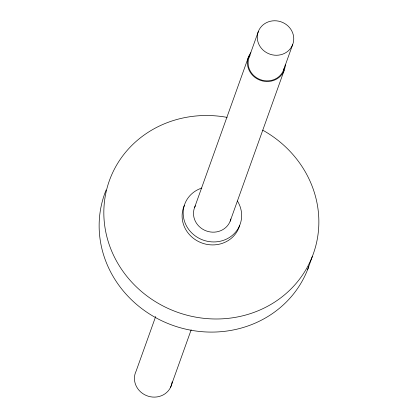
<?xml version="1.0" encoding="UTF-8"?>
<svg xmlns="http://www.w3.org/2000/svg" width="418" height="418" viewBox="0 0 418 418"><rect width="100%" height="100%" fill="white"/><g stroke="black" fill="none" stroke-linecap="round" stroke-linejoin="round"><path stroke-width="0.63" d="M194.636 207.38L248.574 56.728M155.674 316.499L136.153 371.022A19.066 17.755 19.7 0 0 148.374 396.259A19.066 17.755 19.7 0 0 172.174 381.859M249.222 56.979L258.392 31.371M283.482 70.261L292.652 44.653A18.376 17.107 19.7 0 0 272.364 20.9A18.376 17.107 19.7 0 0 261.543 48.488A18.376 17.107 19.7 0 0 292.652 44.653M170.554 387.408L191.172 329.823M230.187 221.164L284.13 70.511M307.664 269.505L312.356 256.406M262.755 130.186A108.34 100.869 19.7 0 1 277.756 300.03A108.34 100.869 19.7 0 1 107.426 238.856A108.34 100.869 19.7 0 1 227.105 117.38M308.777 266.512A108.34 100.869 19.7 0 1 170.779 324.624A108.34 100.869 19.7 0 1 106.12 190.007M239.645 225.427A29.469 27.436 19.7 0 1 201.983 243.036A29.469 27.436 19.7 0 1 184.375 205.4M230.882 218.948A19.066 17.755 19.7 0 1 206.22 230.908A19.066 17.755 19.7 0 1 195.352 205.797M285.269 64.837A19.066 17.755 19.7 0 1 260.451 80.361A19.066 17.755 19.7 0 1 250.857 52.684M284.073 68.437A18.376 17.107 19.7 0 1 260.106 79.545A18.376 17.107 19.7 0 1 250.027 55.239M237.424 201.021A29.469 27.436 19.7 0 1 226.086 239.295A29.469 27.436 19.7 0 1 185.811 224.618A29.469 27.436 19.7 0 1 201.821 188.048"/></g></svg>
